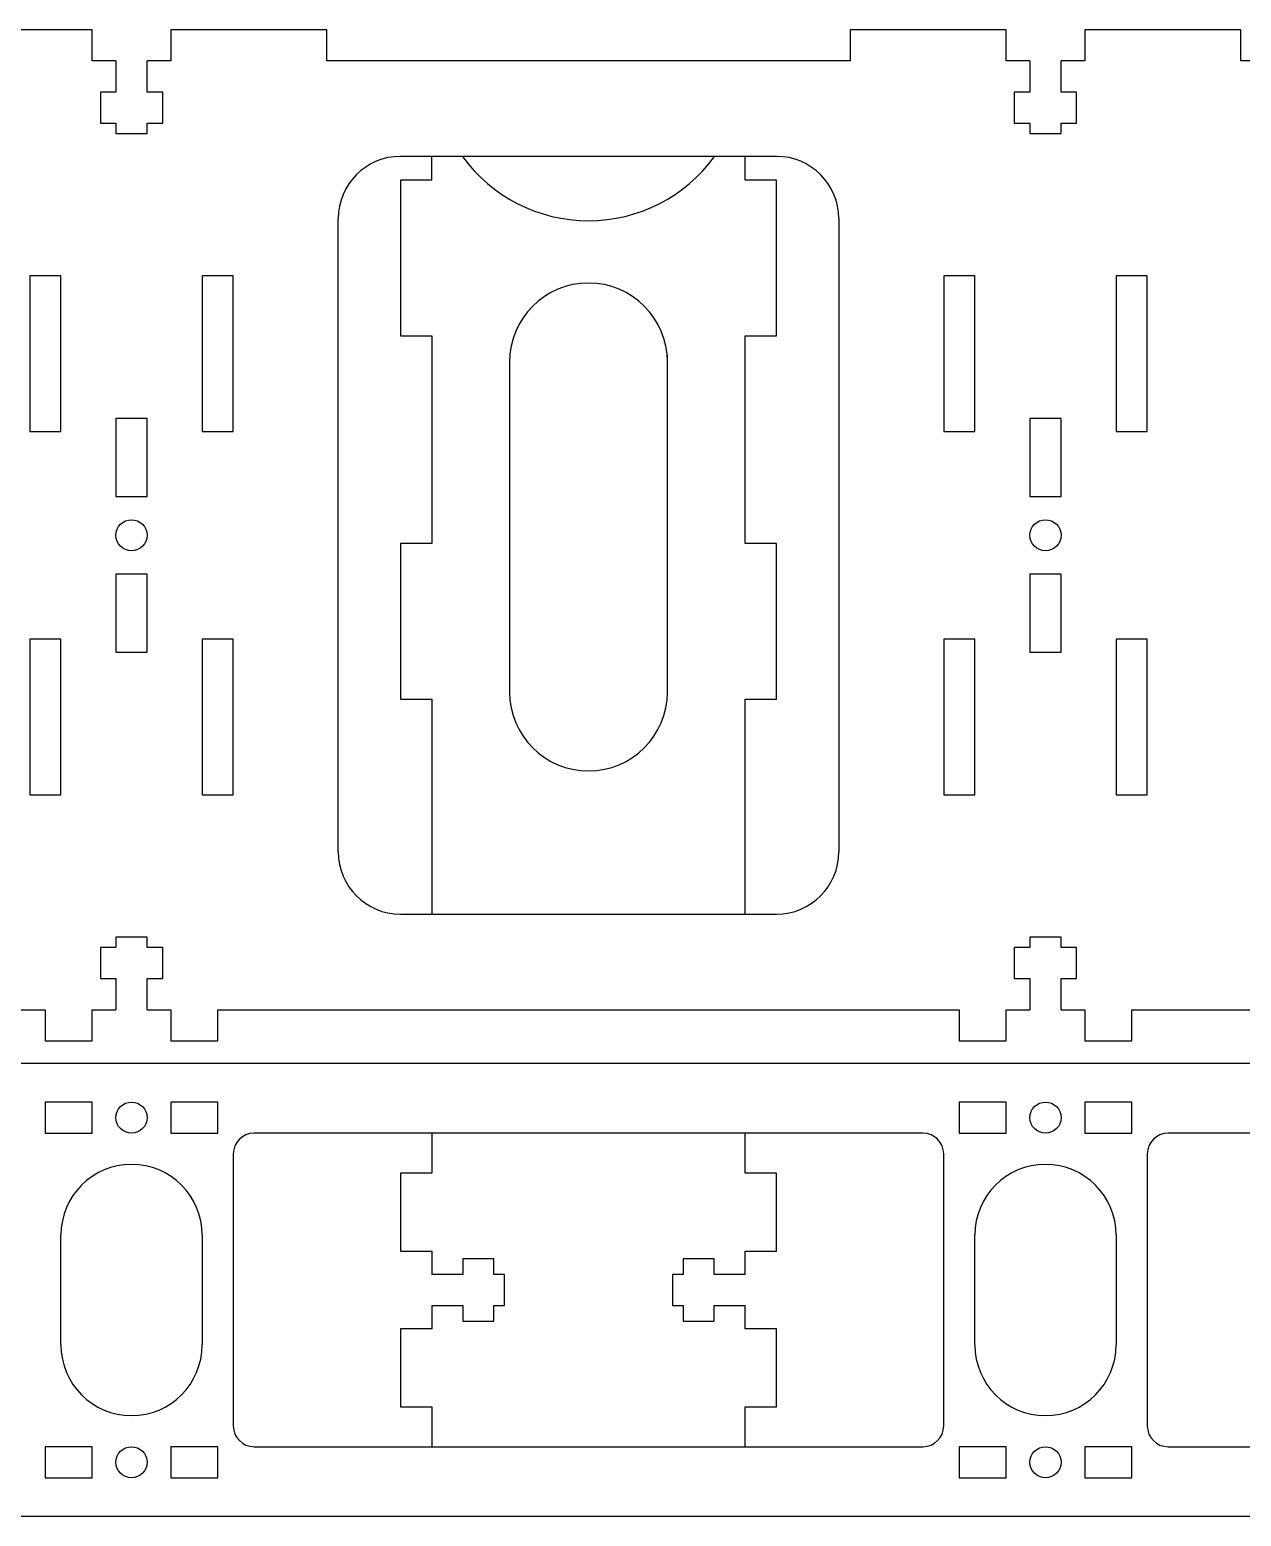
# Model space of a CAD drawing. Header units: millimetres. Extents: x 0 to 482, y 0 to 288.
# Drawn here: x 99.2 to 215.9, y 0 to 143.2 of the extents above; entities that cross this region are included whole.
import ezdxf

# ---------------------------------------------------------------- set-up
doc = ezdxf.new("R2010")
doc.units = ezdxf.units.MM
doc.layers.get('0').update_dxf_attribs({"color": 178, "true_color": 0x000000})
doc.layers.add('cutout', color=1, linetype='Continuous', true_color=0xff0000)
doc.layers.add('inner-cutout', color=5, linetype='Continuous', true_color=0x0000ff)

msp = doc.modelspace()

# ---------------------------------------------------------------- linework, layer by layer
for p, q in [((105.2, 143.2), (90.2, 143.2)), ((105.2, 140.2), (105.2, 143.2)), ((112.8, 143.2), (112.8, 140.2)), ((127.8, 143.2), (112.8, 143.2)), ((127.8, 140.2), (127.8, 143.2)), ((193.2, 143.2), (178.2, 143.2)), ((178.2, 143.2), (178.2, 140.2)), ((193.2, 140.2), (193.2, 143.2)), ((200.8, 143.2), (200.8, 140.2)), ((215.8, 143.2), (200.8, 143.2)), ((215.8, 140.2), (215.8, 143.2)), ((107.5, 140.2), (105.2, 140.2)), ((107.5, 140.2), (107.5, 137.2)), ((110.5, 137.2), (110.5, 140.2)), ((112.8, 140.2), (110.5, 140.2)), ((178.2, 140.2), (127.8, 140.2)), ((195.5, 140.2), (193.2, 140.2)), ((195.5, 140.2), (195.5, 137.2)), ((198.5, 137.2), (198.5, 140.2)), ((200.8, 140.2), (198.5, 140.2)), ((266.2, 140.2), (215.8, 140.2)), ((107.5, 137.2), (106, 137.2)), ((106, 137.2), (106, 134.2)), ((112, 137.2), (110.5, 137.2)), ((112, 134.2), (112, 137.2)), ((195.5, 137.2), (194, 137.2)), ((194, 137.2), (194, 134.2)), ((200, 137.2), (198.5, 137.2)), ((200, 134.2), (200, 137.2)), ((106, 134.2), (107.5, 134.2)), ((107.5, 134.2), (107.5, 133.2)), ((107.5, 133.2), (110.5, 133.2)), ((110.5, 134.2), (112, 134.2)), ((110.5, 133.2), (110.5, 134.2)), ((194, 134.2), (195.5, 134.2)), ((195.5, 134.2), (195.5, 133.2)), ((195.5, 133.2), (198.5, 133.2)), ((198.5, 134.2), (200, 134.2)), ((198.5, 133.2), (198.5, 134.2)), ((106, 54.8), (106, 51.8)), ((107.5, 54.8), (106, 54.8)), ((110.5, 55.8), (107.5, 55.8)), ((107.5, 55.8), (107.5, 54.8)), ((110.5, 54.8), (110.5, 55.8)), ((112, 54.8), (110.5, 54.8)), ((112, 51.8), (112, 54.8)), ((194, 54.8), (194, 51.8)), ((195.5, 54.8), (194, 54.8)), ((198.5, 55.8), (195.5, 55.8)), ((195.5, 55.8), (195.5, 54.8)), ((198.5, 54.8), (198.5, 55.8)), ((200, 54.8), (198.5, 54.8)), ((200, 51.8), (200, 54.8)), ((106, 51.8), (107.5, 51.8)), ((107.5, 51.8), (107.5, 48.8)), ((110.5, 51.8), (112, 51.8)), ((110.5, 48.8), (110.5, 51.8)), ((194, 51.8), (195.5, 51.8)), ((195.5, 51.8), (195.5, 48.8)), ((198.5, 51.8), (200, 51.8)), ((198.5, 48.8), (198.5, 51.8)), ((29.3, 48.8), (100.7, 48.8)), ((100.7, 48.8), (100.7, 45.8)), ((105.2, 45.8), (105.2, 48.8)), ((105.2, 48.8), (107.5, 48.8)), ((110.5, 48.8), (112.8, 48.8)), ((112.8, 48.8), (112.8, 45.8)), ((117.3, 45.8), (117.3, 48.8)), ((117.3, 48.8), (188.7, 48.8)), ((188.7, 48.8), (188.7, 45.8)), ((193.2, 45.8), (193.2, 48.8)), ((193.2, 48.8), (195.5, 48.8)), ((198.5, 48.8), (200.8, 48.8)), ((200.8, 48.8), (200.8, 45.8)), ((205.3, 45.8), (205.3, 48.8)), ((205.3, 48.8), (276.7, 48.8)), ((100.7, 45.8), (105.2, 45.8)), ((112.8, 45.8), (117.3, 45.8)), ((188.7, 45.8), (193.2, 45.8)), ((200.8, 45.8), (205.3, 45.8)), ((480, 43.6), (2, 43.6)), ((2, 0), (480, 0))]:
    msp.add_line(p, q)
at = {"layer": 'cutout'}
for p, q in [((137.9, 131), (134.9, 131)), ((140.85, 131), (137.9, 131)), ((165.15, 131), (140.85, 131)), ((168.1, 131), (165.15, 131)), ((171.1, 131), (168.1, 131)), ((128.9, 64), (128.9, 125)), ((177.1, 125), (177.1, 64)), ((102.2, 119.5), (99.2, 119.5)), ((99.2, 119.5), (99.2, 104.5)), ((102.2, 104.5), (102.2, 119.5)), ((118.8, 119.5), (115.8, 119.5)), ((115.8, 119.5), (115.8, 104.5)), ((118.8, 104.5), (118.8, 119.5)), ((190.2, 119.5), (187.2, 119.5)), ((187.2, 119.5), (187.2, 104.5)), ((190.2, 104.5), (190.2, 119.5)), ((203.8, 119.5), (203.8, 104.5)), ((206.8, 119.5), (203.8, 119.5)), ((206.8, 104.5), (206.8, 119.5)), ((110.5, 105.75), (107.5, 105.75)), ((107.5, 105.75), (107.5, 98.25)), ((110.5, 98.25), (110.5, 105.75)), ((198.5, 105.75), (195.5, 105.75)), ((195.5, 105.75), (195.5, 98.25)), ((198.5, 98.25), (198.5, 105.75)), ((99.2, 104.5), (102.2, 104.5)), ((115.8, 104.5), (118.8, 104.5)), ((187.2, 104.5), (190.2, 104.5)), ((203.8, 104.5), (206.8, 104.5)), ((107.5, 98.25), (110.5, 98.25)), ((195.5, 98.25), (198.5, 98.25)), ((110.5, 90.75), (107.5, 90.75)), ((107.5, 90.75), (107.5, 83.25)), ((110.5, 83.25), (110.5, 90.75)), ((198.5, 90.75), (195.5, 90.75)), ((195.5, 90.75), (195.5, 83.25)), ((198.5, 83.25), (198.5, 90.75)), ((102.2, 84.5), (99.2, 84.5)), ((99.2, 84.5), (99.2, 69.5)), ((102.2, 69.5), (102.2, 84.5)), ((118.8, 84.5), (115.8, 84.5)), ((115.8, 84.5), (115.8, 69.5)), ((118.8, 69.5), (118.8, 84.5)), ((190.2, 84.5), (187.2, 84.5)), ((187.2, 84.5), (187.2, 69.5)), ((190.2, 69.5), (190.2, 84.5)), ((206.8, 84.5), (203.8, 84.5)), ((203.8, 84.5), (203.8, 69.5)), ((206.8, 69.5), (206.8, 84.5)), ((107.5, 83.25), (110.5, 83.25)), ((195.5, 83.25), (198.5, 83.25)), ((99.2, 69.5), (102.2, 69.5)), ((115.8, 69.5), (118.8, 69.5)), ((187.2, 69.5), (190.2, 69.5)), ((203.8, 69.5), (206.8, 69.5)), ((134.9, 58), (137.9, 58)), ((137.9, 58), (168.1, 58)), ((168.1, 58), (171.1, 58)), ((105.2, 39.9), (100.7, 39.9)), ((100.7, 39.9), (100.7, 36.9)), ((105.2, 36.9), (105.2, 39.9)), ((117.3, 39.9), (112.8, 39.9)), ((112.8, 39.9), (112.8, 36.9)), ((117.3, 36.9), (117.3, 39.9)), ((193.2, 39.9), (188.7, 39.9)), ((188.7, 39.9), (188.7, 36.9)), ((193.2, 36.9), (193.2, 39.9)), ((205.3, 39.9), (200.8, 39.9)), ((200.8, 39.9), (200.8, 36.9)), ((205.3, 36.9), (205.3, 39.9)), ((100.7, 36.9), (105.2, 36.9)), ((112.8, 36.9), (117.3, 36.9)), ((188.7, 36.9), (193.2, 36.9)), ((200.8, 36.9), (205.3, 36.9)), ((102.2, 16.5), (102.2, 27.1)), ((115.8, 27.1), (115.8, 16.5)), ((190.2, 16.5), (190.2, 27.1)), ((203.8, 27.1), (203.8, 16.5)), ((105.2, 6.7), (100.7, 6.7)), ((100.7, 6.7), (100.7, 3.7)), ((105.2, 3.7), (105.2, 6.7)), ((117.3, 6.7), (112.8, 6.7)), ((112.8, 6.7), (112.8, 3.7)), ((117.3, 3.7), (117.3, 6.7)), ((193.2, 6.7), (188.7, 6.7)), ((188.7, 6.7), (188.7, 3.7)), ((193.2, 3.7), (193.2, 6.7)), ((205.3, 6.7), (200.8, 6.7)), ((200.8, 6.7), (200.8, 3.7)), ((205.3, 3.7), (205.3, 6.7)), ((100.7, 3.7), (105.2, 3.7)), ((112.8, 3.7), (117.3, 3.7)), ((188.7, 3.7), (193.2, 3.7)), ((200.8, 3.7), (205.3, 3.7))]:
    msp.add_line(p, q, dxfattribs=at)
at = {"layer": 'cutout', "lineweight": -3}
for p, q in [((185.2, 36.9), (120.8, 36.9)), ((273.2, 36.9), (208.8, 36.9)), ((118.8, 34.9), (118.8, 8.7)), ((187.2, 8.7), (187.2, 34.9)), ((206.8, 34.9), (206.8, 8.7)), ((120.8, 6.7), (185.2, 6.7)), ((208.8, 6.7), (273.2, 6.7))]:
    msp.add_line(p, q, dxfattribs=at)
at = {"layer": 'cutout'}
for centre in [(109, 94.5), (197, 94.5), (109, 38.4), (197, 38.4), (109, 5.2), (197, 5.2)]:
    msp.add_circle(centre, 1.5, dxfattribs=at)
for centre, radius, start, end in [((134.9, 125), 6, 90, 180), ((171.1, 125), 6, 0, 90), ((134.9, 64), 6, 180, 270), ((171.1, 64), 6, 270, 0), ((109, 27.1), 6.8, 360, 180), ((197, 27.1), 6.8, 360, 180), ((109, 16.5), 6.8, 180, 0), ((197, 16.5), 6.8, 180, 0)]:
    msp.add_arc(centre, radius, start, end, dxfattribs=at)
at = {"layer": 'cutout', "lineweight": -3}
for centre, start, end in [((120.8, 34.9), 90, 180), ((185.2, 34.9), 0, 90), ((208.8, 34.9), 90, 180), ((120.8, 8.7), 180, 270), ((185.2, 8.7), 270, 0), ((208.8, 8.7), 180, 270)]:
    msp.add_arc(centre, 2, start, end, dxfattribs=at)
at = {"layer": 'inner-cutout'}
for p, q in [((137.9, 128.7), (137.9, 131)), ((168.1, 128.7), (168.1, 131)), ((137.9, 128.7), (134.9, 128.7)), ((134.9, 128.7), (134.9, 113.7)), ((171.1, 128.7), (168.1, 128.7)), ((171.1, 113.7), (171.1, 128.7)), ((134.9, 113.7), (137.9, 113.7)), ((137.9, 113.7), (137.9, 93.7)), ((168.1, 113.7), (171.1, 113.7)), ((168.1, 93.7), (168.1, 113.7)), ((160.6, 79.4), (160.6, 111.85)), ((145.4, 111.2), (145.4, 79.4)), ((137.9, 93.7), (134.9, 93.7)), ((134.9, 93.7), (134.9, 78.7)), ((171.1, 93.7), (168.1, 93.7)), ((171.1, 78.7), (171.1, 93.7)), ((134.9, 78.7), (137.9, 78.7)), ((137.9, 78.7), (137.9, 58)), ((168.1, 58), (168.1, 78.7)), ((168.1, 78.7), (171.1, 78.7)), ((137.9, 36.9), (137.9, 33.05)), ((168.1, 33.05), (168.1, 36.9)), ((137.9, 33.05), (134.9, 33.05)), ((134.9, 33.05), (134.9, 25.55)), ((171.1, 33.05), (168.1, 33.05)), ((168.1, 33.05), (168.1, 33.05)), ((171.1, 25.55), (171.1, 33.05)), ((134.9, 25.55), (137.9, 25.55)), ((137.9, 25.55), (137.9, 23.3)), ((143.9, 24.8), (140.9, 24.8)), ((140.9, 24.8), (140.9, 23.3)), ((143.9, 23.3), (143.9, 24.8)), ((165.1, 24.8), (162.1, 24.8)), ((162.1, 24.8), (162.1, 23.3)), ((165.1, 23.3), (165.1, 24.8)), ((168.1, 23.3), (168.1, 25.55)), ((168.1, 25.55), (171.1, 25.55)), ((137.9, 23.3), (137.9, 23.3)), ((140.9, 23.3), (137.9, 23.3)), ((144.9, 23.3), (143.9, 23.3)), ((144.9, 20.3), (144.9, 23.3)), ((161.1, 23.3), (161.1, 20.3)), ((162.1, 23.3), (161.1, 23.3)), ((168.1, 23.3), (165.1, 23.3)), ((137.9, 20.3), (137.9, 18.05)), ((137.9, 20.3), (140.9, 20.3)), ((140.9, 20.3), (140.9, 18.8)), ((143.9, 18.8), (143.9, 20.3)), ((143.9, 20.3), (144.9, 20.3)), ((161.1, 20.3), (162.1, 20.3)), ((162.1, 20.3), (162.1, 18.8)), ((165.1, 18.8), (165.1, 20.3)), ((165.1, 20.3), (168.1, 20.3)), ((168.1, 18.05), (168.1, 20.3)), ((140.9, 18.8), (143.9, 18.8)), ((162.1, 18.8), (165.1, 18.8)), ((137.9, 18.05), (134.9, 18.05)), ((134.9, 18.05), (134.9, 10.55)), ((171.1, 18.05), (168.1, 18.05)), ((168.1, 18.05), (168.1, 18.05)), ((171.1, 10.55), (171.1, 18.05)), ((134.9, 10.55), (137.9, 10.55)), ((137.9, 10.55), (137.9, 6.7)), ((168.1, 6.7), (168.1, 10.55)), ((168.1, 10.55), (171.1, 10.55)), ((168.1, 10.55), (168.1, 10.55))]:
    msp.add_line(p, q, dxfattribs=at)
for centre, radius, start, end in [((153, 139.8), 15, 215.9208, 324.0792), ((153, 111.2), 7.6, 0, 180), ((153, 79.4), 7.6, 180, 0)]:
    msp.add_arc(centre, radius, start, end, dxfattribs=at)

doc.saveas('drawing.dxf')
